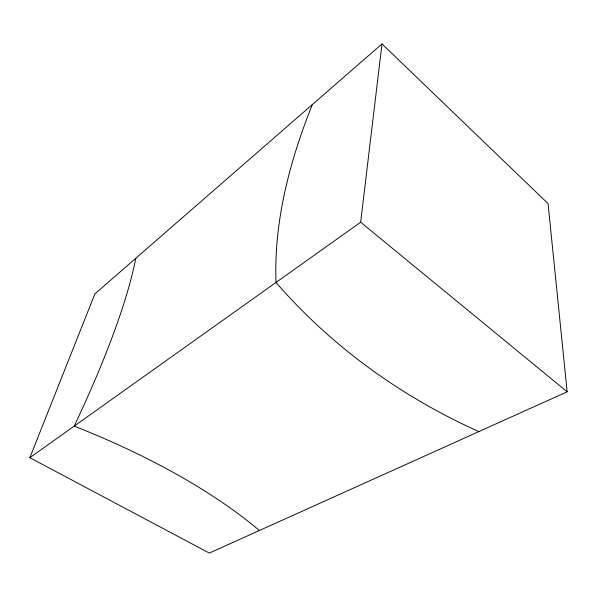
<?xml version="1.0" encoding="UTF-8"?>
<svg xmlns="http://www.w3.org/2000/svg" width="597" height="597" viewBox="0 0 597 597"><rect width="100%" height="100%" fill="white"/><g stroke="black" fill="none" stroke-linecap="round" stroke-linejoin="round"><path stroke-width="0.9" d="M29.85 457.698L360.648 222.211L381.99 43.924L548.053 203.57L567.15 391.804L209.331 553.076L29.85 457.698L94.871 293.911L381.99 43.924M312.335 104.572C289.732 160.951 273.769 221.278 276.008 282.463C331.432 346.506 401.729 396.983 478.891 431.586M360.648 222.211L567.15 391.804M259.389 530.517A386.834 148.944 16.7 0 0 74.207 426.116A398.706 79.707 -59.2 0 0 135.803 258.27"/></g></svg>
